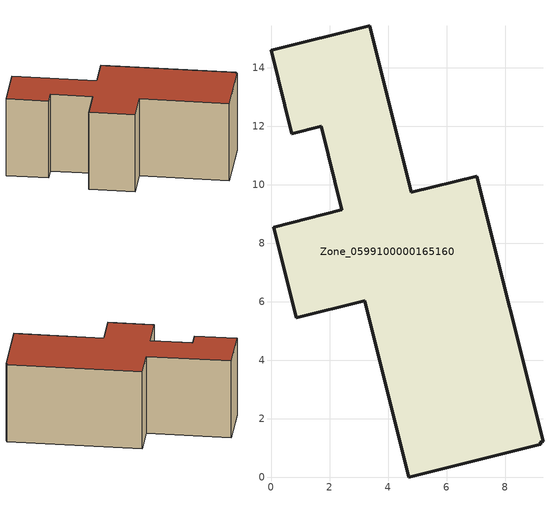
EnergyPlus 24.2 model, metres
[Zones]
Zone_0599100000165160
 floor ground (C_G): 4.79,9.73 7.03,10.29 9.29,1.23 9.19,1.21 9.21,1.13 4.7,0 3.2,6.03 0.87,5.45 0.09,8.55 2.42,9.14 1.71,11.99 0.71,11.74 0,14.59 3.37,15.43 z0
 wall outside (C_F): 0.87,5.45 3.2,6.03 4.7,0 9.21,1.13 9.19,1.21 9.29,1.23 7.03,10.29 4.79,9.73 3.37,15.43 0,14.59 0.71,11.74 1.71,11.99 2.42,9.14 0.09,8.55 0.87,5.45 z0:5.91
 roof outside (C_R): 4.7,0 9.21,1.13 9.19,1.21 9.29,1.23 7.03,10.29 4.79,9.73 3.37,15.43 0,14.59 0.71,11.74 1.71,11.99 2.42,9.14 0.09,8.55 0.87,5.45 3.2,6.03 z5.91
[BUILDING]
Pand.0599100000165160: North Axis=0; Terrain=City; Loads Convergence Tolerance Value=0.04; Temperature Convergence Tolerance Value=0.4; Solar Distribution=FullExterior; Maximum Number of Warmup Days=25; Minimum Number of Warmup Days=1
[Site:Location]
Rotterdam.The.Hague.AP_ZH_NLD Design_Conditions: Latitude=51.96; Longitude=4.45; Time Zone=1; Elevation=-4.5
[SITE:GROUNDTEMPERATURE:BUILDINGSURFACE]
18, 18, 18, 18, 18, 18, 18, 18, 18, 18, 18, 18
[MATERIAL] Thermal Absorptance=0.9; Solar Absorptance=0.7; Visible Absorptance=0.7
Name | Roughness | Thickness | Conductivity | Density | Specific Heat
G.TI.1965-1974 | MediumSmooth | 0.15 | 0.882353 | 540 | 1210
F.TI.1965-1974 | Rough | 0.3 | 0.697674 | 1920 | 840
R.TI.1965-1974 | MediumRough | 0.2 | 0.232558 | 1500 | 1000
[CONSTRUCTION]
C_G: G.TI.1965-1974
C_F: F.TI.1965-1974
C_R: R.TI.1965-1974
[ZONE]
Zone_0599100000165160: Type=1; Multiplier=1; Ceiling Height=Autocalculate; Volume=Autocalculate; Floor Area=autocalculate; Part of Total Floor Area=Yes
[ZONEINFILTRATION:DESIGNFLOWRATE]
Infil_Zone_0599100000165160: Zone or ZoneList or Space or SpaceList=Zone_0599100000165160; Schedule=AlwaysOn; Design Flow Rate Calculation Method=Flow/Area; Flow Rate per Floor Area=0.003; Constant Term Coefficient=1; Temperature Term Coefficient=0; Velocity Term Coefficient=0; Velocity Squared Term Coefficient=0
[HVACTEMPLATE:ZONE:IDEALLOADSAIRSYSTEM]
Zone_0599100000165160: Maximum Heating Supply Air Temperature=50; Minimum Cooling Supply Air Temperature=13; Maximum Heating Supply Air Humidity Ratio=0.0156; Minimum Cooling Supply Air Humidity Ratio=0.0077; Heating Limit=NoLimit; Cooling Limit=NoLimit; Dehumidification Control Type=ConstantSensibleHeatRatio; Cooling Sensible Heat Ratio=0.7; Dehumidification Setpoint=60; Humidification Control Type=None; Humidification Setpoint=30; Outdoor Air Method=None; Outdoor Air Flow Rate per Person=0.00944; Outdoor Air Flow Rate per Zone Floor Area=0; Outdoor Air Flow Rate per Zone=0; Demand Controlled Ventilation Type=None; Outdoor Air Economizer Type=NoEconomizer; Heat Recovery Type=None; Sensible Heat Recovery Effectiveness=0.7; Latent Heat Recovery Effectiveness=0.65
[ZONECONTROL:THERMOSTAT]
ThermostatControl_Zone_0599100000165160: Zone or ZoneList=Zone_0599100000165160; Control Type Schedule=DualSetpointControlType; Control 1=Thermostat_Zone_0599100000165160; Temperature Difference Between Cutout And Setpoint=0
[THERMOSTATSETPOINT:DUALSETPOINT]
Thermostat_Zone_0599100000165160: Heating Setpoint Temperature Schedule=HeatingSetpoint_Zone_0599100000165160; Cooling Setpoint Temperature Schedule=CoolingSetpoint_Zone_0599100000165160
[SCHEDULE:COMPACT]
HeatingSetpoint_Zone_0599100000165160: Through: 12/31, For: AllDays, Until: 24:00, 21
CoolingSetpoint_Zone_0599100000165160: Through: 12/31, For: AllDays, Until: 24:00, 24
DualSetpointControlType: Through: 12/31, For: AllDays, Until: 24:00, 4
AlwaysOn: Through: 12/31, For: AllDays, Until: 24:00, 1
